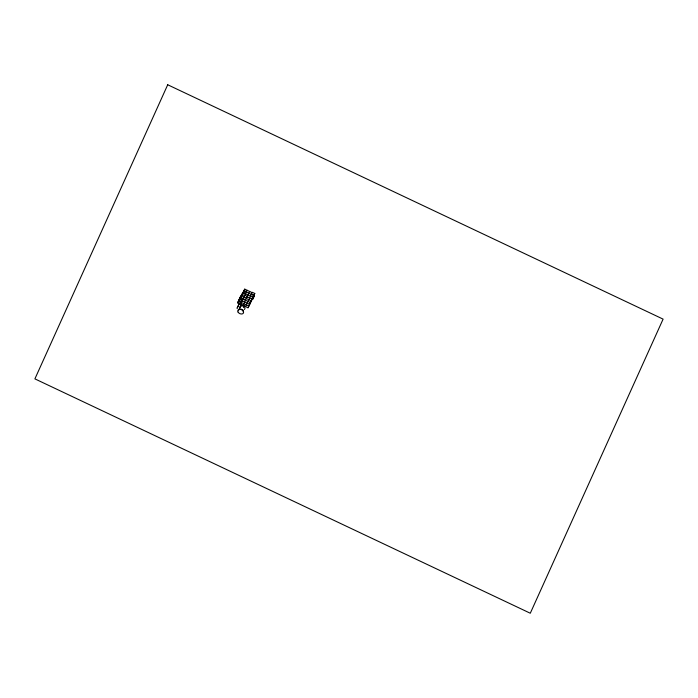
<?xml version="1.0" encoding="UTF-8"?>
<svg xmlns="http://www.w3.org/2000/svg" width="698" height="698" viewBox="0 0 698 698"><rect width="100%" height="100%" fill="white"/><g stroke="black" fill="none" stroke-linecap="round" stroke-linejoin="round"><path stroke-width="1.05" d="M240.653 306.221L241.238 304.59M244.623 295.551C240.749 292.916 241.211 297.967 241.857 295.184M241.203 296.589L240.984 297.016L241.15 296.371M244.3 305.314L243.602 306.745L243.794 306.309M239.082 309.275L241.473 304.023M240.033 307.286L240.505 306.3L240.243 306.832M242.756 305.314L242.956 304.851M241.648 295.638L241.84 294.844M240.4 298.395L240.47 297.959M241.953 294.669L242.913 292.584L252.885 297.304L248.008 307.774L240.609 304.276L243.916 296.938L246.385 298.107L243.079 305.436M241.587 295.778L241.299 296.048M240.976 296.92L241.124 296.432M242.014 294.853L241.683 295.498M238.498 301.117L240.967 302.286L240.103 304.031L237.634 302.862L240.862 295.882L239.213 299.372L249.587 304.284M242.049 294.329L238.925 301.361L239.955 299.084M239.597 299.948L239.964 299.346M240.156 298.692L242.913 292.584M252.144 292.645L244.745 289.138L241.072 296.571M240.103 304.031L240.889 302.286M242.468 298.796L241.674 300.541L242.538 298.796M245.539 306.605L252.31 292.288L254.779 293.457L248.008 307.774M243.366 307.172L244.221 305.314M242.154 294.521L242.372 294.015M239.449 303.063L237.058 308.315L238.96 304.415M240.714 305.968L240.984 305.375M243.593 306.815L243.811 306.309M237.634 302.862L239.283 299.372M244.745 289.138L240.243 298.369L240.54 298.029M247.214 290.307L243.759 297.296L241.255 296.135M242.18 300.786L243.044 299.041M240.609 304.276L241.473 302.522M246.385 298.107L247.249 296.353L244.78 295.193M249.675 291.476L246.228 298.456L251.158 300.794L254.779 293.457M252.964 297.304L248.802 306.029L238.419 301.117M253.47 297.54L254.334 295.795L252.685 299.285L253.54 297.54M244.038 290.534L246.507 291.694M251.446 294.033L253.915 295.202M243.881 290.892L253.749 295.559M243.174 292.279L245.644 293.439M242.468 293.893L242.311 294.216M247.092 296.711L252.022 299.049M243.131 298.683L245.6 299.843M239.999 297.627L250.373 302.539M240.321 306.719A2.504 1.754 26.3 0 1 243.864 306.518A2.504 1.754 26.3 0 1 244.178 309.519M238.62 310.383A2.504 1.754 26.3 0 1 241.412 309.275A2.504 1.754 26.3 0 1 243.253 312.076M167.712 84.763L34.9 378.874L530.288 613.237L663.1 319.126L167.712 84.763M238.079 312.111A3.08 2.155 26.3 0 0 243.131 313.428A3.08 2.155 26.3 0 0 240.81 309.406A3.08 2.155 26.3 0 0 238.079 312.111"/></g></svg>
